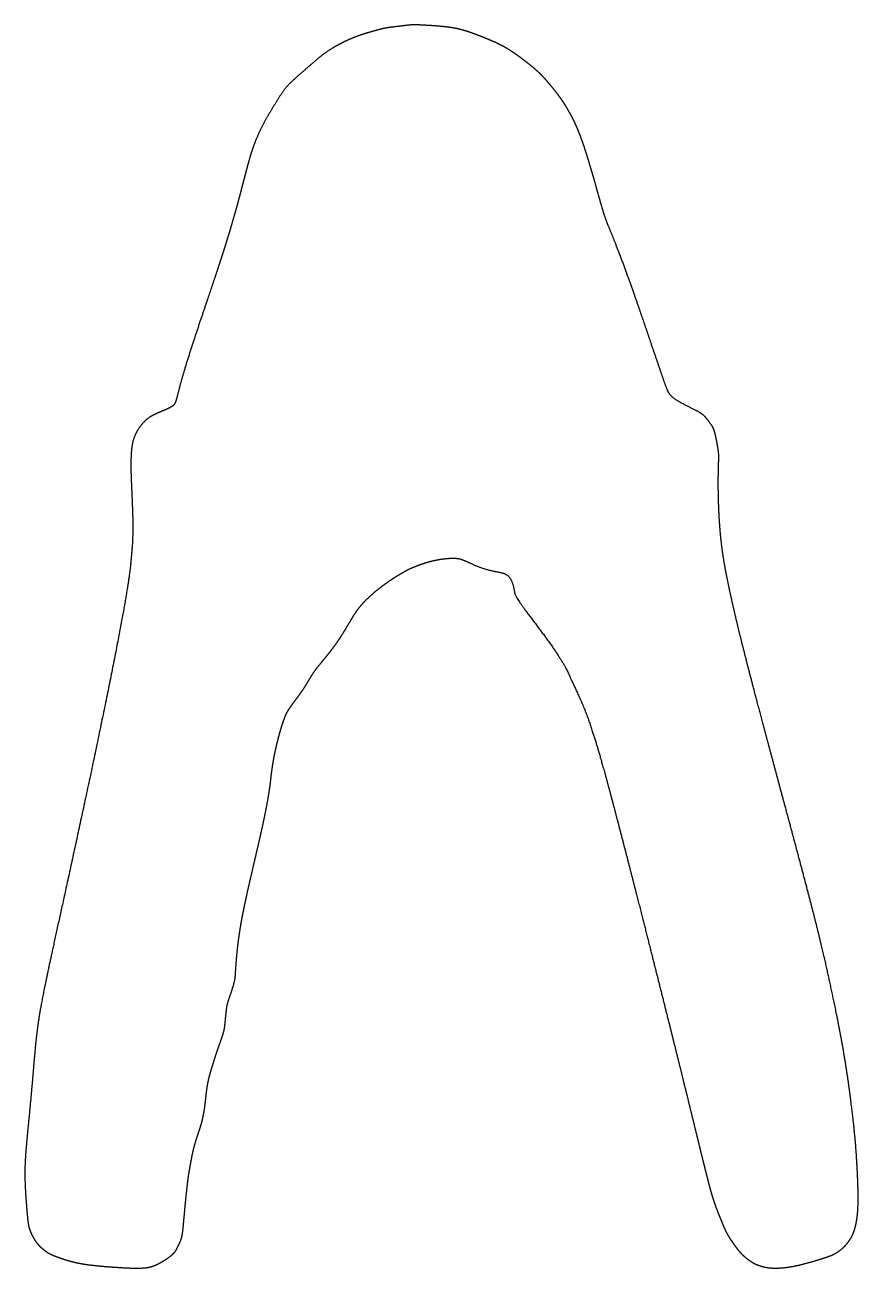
# Model space of a CAD drawing. Header units: millimetres. Extents: x -53 to 53, y -79 to 79.
import ezdxf

# ---------------------------------------------------------------- set-up
doc = ezdxf.new("R2010")
doc.units = ezdxf.units.MM
doc.layers.get('0').update_dxf_attribs({"linetype": 'CONTINUOUS'})

msp = doc.modelspace()

# ---------------------------------------------------------------- linework, layer by layer
msp.add_open_spline([(-49.38, -77.31), (-49.46, -77.28), (-49.62, -77.21), (-49.83, -77.1), (-50.08, -76.96), (-50.37, -76.76), (-50.66, -76.53), (-50.95, -76.27), (-51.23, -75.99), (-51.47, -75.7), (-51.68, -75.4), (-51.88, -75.06), (-52.06, -74.71), (-52.22, -74.36), (-52.35, -74.03), (-52.44, -73.71), (-52.51, -73.35), (-52.57, -72.9), (-52.63, -72.31), (-52.69, -71.6), (-52.75, -70.79), (-52.82, -69.91), (-52.87, -69.02), (-52.92, -68.15), (-52.94, -67.31), (-52.94, -66.5), (-52.92, -65.69), (-52.87, -64.87), (-52.81, -64.01), (-52.73, -63.06), (-52.63, -62.03), (-52.52, -60.9), (-52.4, -59.69), (-52.28, -58.43), (-52.16, -57.13), (-52.05, -55.83), (-51.93, -54.55), (-51.83, -53.33), (-51.73, -52.17), (-51.63, -51.08), (-51.53, -50.05), (-51.42, -49.06), (-51.29, -48.08), (-51.14, -47.06), (-50.95, -45.96), (-50.73, -44.74), (-50.45, -43.36), (-50.12, -41.78), (-49.74, -39.97), (-49.3, -37.93), (-48.8, -35.65), (-48.25, -33.14), (-47.65, -30.42), (-47.02, -27.52), (-46.36, -24.48), (-45.68, -21.34), (-44.99, -18.14), (-44.31, -14.94), (-43.65, -11.77), (-43.01, -8.7), (-42.41, -5.76), (-41.85, -3), (-41.35, -0.45), (-40.91, 1.86), (-40.53, 3.89), (-40.21, 5.65), (-39.97, 7.12), (-39.78, 8.32), (-39.64, 9.27), (-39.55, 10.02), (-39.49, 10.62), (-39.44, 11.11), (-39.4, 11.57), (-39.36, 12.05), (-39.31, 12.58), (-39.27, 13.2), (-39.24, 13.94), (-39.22, 14.79), (-39.22, 15.76), (-39.25, 16.81), (-39.29, 17.92), (-39.33, 19.04), (-39.38, 20.14), (-39.43, 21.17), (-39.46, 22.09), (-39.47, 22.89), (-39.47, 23.57), (-39.45, 24.12), (-39.42, 24.59), (-39.39, 25), (-39.34, 25.39), (-39.29, 25.76), (-39.2, 26.12), (-39.08, 26.48), (-38.94, 26.84), (-38.78, 27.18), (-38.6, 27.51), (-38.39, 27.83), (-38.16, 28.14), (-37.89, 28.43), (-37.62, 28.7), (-37.35, 28.94), (-37.08, 29.14), (-36.77, 29.33), (-36.36, 29.53), (-35.85, 29.75), (-35.29, 29.98), (-34.77, 30.2), (-34.34, 30.41), (-34.04, 30.62), (-33.85, 30.9), (-33.71, 31.3), (-33.56, 31.89), (-33.36, 32.68), (-33.09, 33.7), (-32.73, 34.95), (-32.29, 36.4), (-31.77, 38.02), (-31.19, 39.8), (-30.56, 41.68), (-29.9, 43.61), (-29.24, 45.57), (-28.59, 47.5), (-27.98, 49.37), (-27.41, 51.15), (-26.9, 52.83), (-26.44, 54.39), (-26.03, 55.84), (-25.68, 57.16), (-25.36, 58.37), (-25.08, 59.47), (-24.81, 60.48), (-24.57, 61.41), (-24.32, 62.27), (-24.07, 63.06), (-23.81, 63.81), (-23.53, 64.53), (-23.23, 65.2), (-22.92, 65.85), (-22.6, 66.48), (-22.26, 67.08), (-21.92, 67.67), (-21.58, 68.24), (-21.24, 68.78), (-20.92, 69.31), (-20.61, 69.81), (-20.31, 70.27), (-20.01, 70.69), (-19.71, 71.07), (-19.39, 71.42), (-19.03, 71.77), (-18.63, 72.13), (-18.17, 72.54), (-17.64, 73), (-17.07, 73.51), (-16.46, 74.05), (-15.83, 74.58), (-15.22, 75.08), (-14.64, 75.51), (-14.11, 75.86), (-13.63, 76.15), (-13.2, 76.38), (-12.8, 76.59), (-12.41, 76.79), (-11.98, 77), (-11.48, 77.22), (-10.89, 77.46), (-10.21, 77.7), (-9.48, 77.93), (-8.76, 78.14), (-8.12, 78.31), (-7.61, 78.44), (-7.23, 78.53), (-6.91, 78.59), (-6.54, 78.64), (-6.07, 78.7), (-5.49, 78.77), (-4.89, 78.84), (-4.34, 78.91), (-3.92, 78.95), (-3.58, 78.97), (-3.23, 78.96), (-2.8, 78.95), (-2.23, 78.92), (-1.55, 78.88), (-0.79, 78.83), (-0.01, 78.77), (0.74, 78.69), (1.43, 78.59), (2.07, 78.46), (2.68, 78.31), (3.27, 78.13), (3.87, 77.92), (4.49, 77.69), (5.12, 77.45), (5.75, 77.2), (6.36, 76.94), (6.95, 76.68), (7.52, 76.41), (8.07, 76.11), (8.64, 75.77), (9.22, 75.39), (9.82, 74.96), (10.43, 74.5), (11.01, 74.05), (11.54, 73.62), (11.97, 73.26), (12.31, 72.96), (12.58, 72.71), (12.81, 72.46), (13.08, 72.18), (13.39, 71.82), (13.75, 71.4), (14.14, 70.93), (14.54, 70.43), (14.91, 69.95), (15.24, 69.49), (15.52, 69.07), (15.75, 68.71), (15.94, 68.38), (16.12, 68.07), (16.31, 67.75), (16.52, 67.36), (16.77, 66.89), (17.05, 66.28), (17.37, 65.53), (17.73, 64.61), (18.1, 63.55), (18.48, 62.37), (18.86, 61.12), (19.24, 59.85), (19.58, 58.62), (19.9, 57.47), (20.19, 56.44), (20.45, 55.56), (20.68, 54.82), (20.89, 54.19), (21.11, 53.62), (21.36, 53.02), (21.65, 52.33), (22, 51.45), (22.43, 50.36), (22.94, 49.02), (23.51, 47.46), (24.14, 45.71), (24.8, 43.84), (25.46, 41.91), (26.11, 40.02), (26.72, 38.22), (27.27, 36.61), (27.74, 35.23), (28.11, 34.13), (28.4, 33.31), (28.61, 32.76), (28.76, 32.41), (28.89, 32.18), (29.03, 31.97), (29.26, 31.73), (29.61, 31.45), (30.11, 31.13), (30.73, 30.78), (31.4, 30.44), (32.05, 30.12), (32.59, 29.84), (32.99, 29.61), (33.28, 29.39), (33.5, 29.15), (33.74, 28.86), (33.98, 28.55), (34.22, 28.24), (34.42, 27.95), (34.57, 27.65), (34.7, 27.26), (34.82, 26.76), (34.94, 26.18), (35.05, 25.6), (35.13, 25.08), (35.19, 24.67), (35.22, 24.34), (35.22, 23.99), (35.2, 23.53), (35.18, 22.91), (35.16, 22.11), (35.15, 21.14), (35.15, 20.03), (35.17, 18.83), (35.21, 17.59), (35.27, 16.36), (35.35, 15.17), (35.45, 14.05), (35.56, 13), (35.69, 12.03), (35.82, 11.13), (35.97, 10.28), (36.12, 9.47), (36.28, 8.67), (36.44, 7.86), (36.62, 7), (36.83, 6.08), (37.06, 5.06), (37.32, 3.93), (37.62, 2.65), (37.97, 1.23), (38.37, -0.36), (38.81, -2.11), (39.3, -4.01), (39.83, -6.05), (40.41, -8.22), (41.01, -10.49), (41.64, -12.83), (42.28, -15.21), (42.92, -17.62), (43.57, -20.01), (44.2, -22.35), (44.81, -24.62), (45.39, -26.8), (45.94, -28.85), (46.44, -30.77), (46.9, -32.54), (47.32, -34.15), (47.69, -35.61), (48.01, -36.93), (48.3, -38.12), (48.56, -39.21), (48.79, -40.22), (49, -41.18), (49.21, -42.11), (49.41, -43.05), (49.62, -44), (49.83, -44.99), (50.05, -46.04), (50.27, -47.15), (50.5, -48.32), (50.73, -49.55), (50.97, -50.83), (51.19, -52.16), (51.41, -53.5), (51.61, -54.85), (51.8, -56.17), (51.97, -57.44), (52.11, -58.62), (52.24, -59.68), (52.34, -60.61), (52.43, -61.39), (52.49, -62.04), (52.54, -62.58), (52.59, -63.05), (52.62, -63.53), (52.66, -64.08), (52.71, -64.75), (52.76, -65.57), (52.81, -66.52), (52.86, -67.55), (52.9, -68.62), (52.92, -69.65), (52.92, -70.6), (52.89, -71.42), (52.84, -72.09), (52.78, -72.63), (52.7, -73.07), (52.62, -73.46), (52.54, -73.83), (52.43, -74.2), (52.3, -74.55), (52.14, -74.9), (51.95, -75.23), (51.74, -75.54), (51.51, -75.84), (51.26, -76.12), (50.98, -76.4), (50.67, -76.65), (50.36, -76.88), (50.07, -77.07), (49.79, -77.23), (49.45, -77.37), (49, -77.54), (48.39, -77.74), (47.65, -77.97), (46.83, -78.21), (45.98, -78.44), (45.17, -78.63), (44.45, -78.78), (43.83, -78.87), (43.32, -78.92), (42.88, -78.95), (42.48, -78.95), (42.1, -78.95), (41.73, -78.93), (41.36, -78.89), (40.98, -78.82), (40.61, -78.72), (40.25, -78.6), (39.9, -78.46), (39.57, -78.28), (39.23, -78.07), (38.91, -77.84), (38.62, -77.61), (38.36, -77.39), (38.11, -77.16), (37.83, -76.86), (37.52, -76.47), (37.18, -76), (36.84, -75.51), (36.54, -75.06), (36.32, -74.69), (36.15, -74.38), (36, -74.07), (35.84, -73.7), (35.65, -73.23), (35.43, -72.7), (35.2, -72.14), (34.98, -71.57), (34.76, -71), (34.56, -70.41), (34.35, -69.75), (34.13, -68.96), (33.87, -68), (33.57, -66.8), (33.2, -65.34), (32.77, -63.59), (32.28, -61.55), (31.71, -59.24), (31.08, -56.67), (30.39, -53.88), (29.65, -50.89), (28.87, -47.76), (28.06, -44.54), (27.24, -41.28), (26.42, -38.03), (25.62, -34.84), (24.83, -31.77), (24.09, -28.86), (23.39, -26.15), (22.75, -23.68), (22.17, -21.47), (21.66, -19.53), (21.22, -17.88), (20.84, -16.48), (20.52, -15.33), (20.25, -14.37), (20.01, -13.56), (19.81, -12.85), (19.61, -12.2), (19.41, -11.56), (19.2, -10.9), (18.98, -10.21), (18.73, -9.49), (18.46, -8.74), (18.17, -7.99), (17.86, -7.25), (17.55, -6.54), (17.25, -5.88), (16.96, -5.27), (16.71, -4.72), (16.48, -4.22), (16.27, -3.75), (16.05, -3.27), (15.79, -2.74), (15.45, -2.13), (14.99, -1.4), (14.42, -0.53), (13.74, 0.44), (12.98, 1.48), (12.2, 2.54), (11.44, 3.55), (10.75, 4.46), (10.18, 5.24), (9.76, 5.84), (9.48, 6.29), (9.33, 6.63), (9.25, 6.92), (9.2, 7.25), (9.13, 7.62), (9.02, 8.02), (8.87, 8.41), (8.68, 8.75), (8.44, 9.02), (8.16, 9.21), (7.81, 9.34), (7.41, 9.43), (6.95, 9.51), (6.44, 9.61), (5.89, 9.74), (5.32, 9.91), (4.76, 10.11), (4.22, 10.33), (3.72, 10.56), (3.27, 10.77), (2.87, 10.94), (2.51, 11.08), (2.18, 11.17), (1.84, 11.21), (1.48, 11.23), (1.08, 11.21), (0.63, 11.18), (0.12, 11.13), (-0.43, 11.04), (-1.01, 10.92), (-1.61, 10.77), (-2.2, 10.59), (-2.73, 10.41), (-3.18, 10.24), (-3.55, 10.09), (-3.87, 9.96), (-4.2, 9.8), (-4.58, 9.6), (-5.06, 9.33), (-5.62, 8.99), (-6.24, 8.6), (-6.89, 8.16), (-7.52, 7.7), (-8.11, 7.24), (-8.64, 6.8), (-9.11, 6.37), (-9.54, 5.97), (-9.92, 5.58), (-10.26, 5.19), (-10.59, 4.79), (-10.9, 4.35), (-11.22, 3.86), (-11.55, 3.31), (-11.9, 2.69), (-12.29, 2.03), (-12.73, 1.33), (-13.21, 0.61), (-13.73, -0.11), (-14.27, -0.81), (-14.8, -1.47), (-15.31, -2.08), (-15.76, -2.63), (-16.14, -3.13), (-16.44, -3.58), (-16.7, -4.01), (-16.95, -4.45), (-17.23, -4.92), (-17.57, -5.44), (-17.97, -6.01), (-18.4, -6.6), (-18.83, -7.16), (-19.2, -7.68), (-19.49, -8.12), (-19.69, -8.48), (-19.83, -8.77), (-19.93, -9.05), (-20.04, -9.34), (-20.18, -9.72), (-20.34, -10.22), (-20.52, -10.85), (-20.72, -11.59), (-20.93, -12.41), (-21.12, -13.25), (-21.29, -14.07), (-21.42, -14.84), (-21.53, -15.57), (-21.62, -16.26), (-21.7, -16.96), (-21.79, -17.71), (-21.91, -18.56), (-22.07, -19.52), (-22.28, -20.62), (-22.53, -21.86), (-22.82, -23.22), (-23.15, -24.67), (-23.5, -26.17), (-23.86, -27.7), (-24.21, -29.22), (-24.55, -30.68), (-24.85, -32.06), (-25.12, -33.34), (-25.35, -34.51), (-25.54, -35.56), (-25.69, -36.52), (-25.81, -37.39), (-25.91, -38.2), (-25.98, -38.95), (-26.05, -39.65), (-26.1, -40.31), (-26.14, -40.88), (-26.17, -41.37), (-26.19, -41.77), (-26.22, -42.11), (-26.28, -42.45), (-26.38, -42.86), (-26.54, -43.38), (-26.73, -43.96), (-26.92, -44.51), (-27.08, -44.98), (-27.19, -45.33), (-27.26, -45.65), (-27.31, -46.04), (-27.37, -46.54), (-27.43, -47.14), (-27.49, -47.74), (-27.54, -48.25), (-27.6, -48.64), (-27.67, -48.96), (-27.78, -49.31), (-27.94, -49.78), (-28.16, -50.41), (-28.43, -51.17), (-28.71, -52.01), (-28.99, -52.88), (-29.25, -53.71), (-29.46, -54.46), (-29.63, -55.13), (-29.75, -55.74), (-29.83, -56.31), (-29.9, -56.9), (-29.96, -57.51), (-30.03, -58.15), (-30.12, -58.82), (-30.24, -59.5), (-30.39, -60.18), (-30.57, -60.84), (-30.78, -61.49), (-30.99, -62.11), (-31.19, -62.73), (-31.38, -63.34), (-31.53, -63.94), (-31.65, -64.5), (-31.75, -65.02), (-31.84, -65.48), (-31.91, -65.9), (-31.99, -66.32), (-32.08, -66.82), (-32.18, -67.46), (-32.28, -68.28), (-32.39, -69.26), (-32.51, -70.35), (-32.61, -71.47), (-32.71, -72.53), (-32.79, -73.46), (-32.86, -74.19), (-32.93, -74.71), (-33, -75.07), (-33.1, -75.36), (-33.23, -75.68), (-33.39, -76.03), (-33.57, -76.4), (-33.75, -76.72), (-33.96, -77), (-34.23, -77.27), (-34.6, -77.56), (-35.06, -77.88), (-35.56, -78.19), (-36.06, -78.46), (-36.51, -78.66), (-36.89, -78.78), (-37.2, -78.85), (-37.49, -78.9), (-37.81, -78.93), (-38.23, -78.96), (-38.8, -78.96), (-39.53, -78.95), (-40.4, -78.91), (-41.35, -78.85), (-42.34, -78.78), (-43.29, -78.7), (-44.17, -78.61), (-44.94, -78.52), (-45.62, -78.42), (-46.22, -78.31), (-46.79, -78.18), (-47.35, -78.02), (-47.91, -77.85), (-48.45, -77.67), (-48.86, -77.52), (-49.13, -77.42), (-49.3, -77.35), (-49.38, -77.31)], degree=5)

doc.saveas('drawing.dxf')
